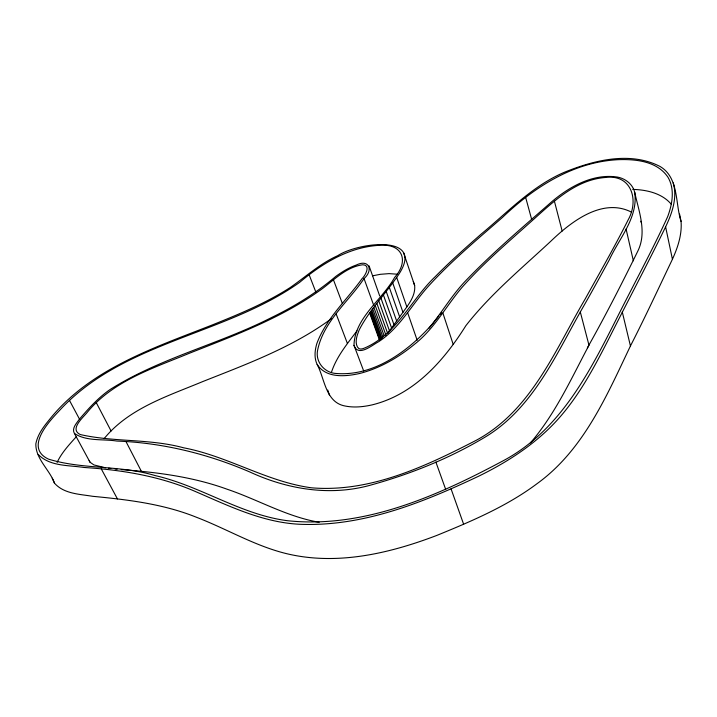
<?xml version="1.0" encoding="UTF-8"?>
<svg xmlns="http://www.w3.org/2000/svg" width="717" height="717" viewBox="0 0 717 717"><rect width="100%" height="100%" fill="white"/><g stroke="black" fill="none" stroke-linecap="round" stroke-linejoin="round"><path stroke-width="1.08" d="M331.442 372.302C336.524 356.672 347.243 343.846 356.949 330.895M672.421 259.258C677.807 247.419 682.1 234.584 681.06 221.401C675.1 203.252 679.044 177.744 660.106 166.496C630.064 151.081 593.999 160.223 564.378 172.268C532.175 186.044 507.86 212.008 481.313 233.966C465.629 247.732 449.998 261.588 435.38 276.493C411.54 299.097 397.801 332.365 366.898 347.001C364.003 348.202 359.495 351.016 357.398 346.956C354.61 341.435 357.183 335.117 359.253 329.811C369.103 310.64 384.464 295.01 396.671 277.38C428.811 233.366 358.715 241.952 337.815 255.628C320.123 263.551 305.765 276.744 290.009 287.678C265.711 303.219 238.922 314.243 212.241 324.962C153.402 348.095 88.935 369.219 48.406 420.861C42.877 427.637 37.535 435.031 35.85 443.796C35.42 458.844 49.688 469.707 54.483 483.159C63.921 493.914 79.551 494.13 92.672 496.307C127.913 499.686 163.494 503.952 196.575 517.316C226.214 528.689 253.809 545.314 284.757 553.21C335.699 566.08 388.91 553.703 436.886 535.393C471.678 521.169 506.802 506.319 537.087 483.652C583.486 450.106 606.609 395.972 630.44 345.961C645.094 317.38 658.582 288.234 672.421 259.258L665.609 226.868C672.035 213.37 677.556 197.847 673.236 182.871M587.393 347.844C605.139 316.34 621.756 283.833 637.718 251.308C647.254 232.236 638.811 211.479 634.697 192.273C632.735 184.278 625.582 178.703 617.722 177.126C593.712 173.272 570.427 186.07 552.592 201.011C523.634 226.411 494.103 251.3 467.341 279.056C453.771 292.688 443.859 309.26 432.073 324.317C407.821 351.697 372.84 377.25 334.436 373.324C323.806 371.764 315.713 361.816 317.461 350.998C322.964 321.879 348.238 302.027 364.048 278.581C373.629 270.166 369.013 258.756 356.367 265.012C348.928 267.593 342.161 271.77 335.825 276.386C316.439 292.814 294.759 306.293 271.904 317.353C219.133 344.294 160.043 357.873 109.764 389.734C98.104 397.89 88.505 408.529 79.318 419.302C76.611 423.218 71.413 428.443 74.443 433.48L90.037 462.232L93.918 464.93L105.39 467.771M57.127 462.393C61.698 452.606 69.235 444.612 76.378 436.653M74.443 433.48C86.667 441.591 102.997 438.84 116.925 441.063C162.884 442.792 208.047 453.924 250.197 472.144C288.01 489.586 331.155 496.558 371.747 484.8C411.809 473.614 450.93 457.805 486.556 436.223C533.493 407.166 556.078 354.485 582.329 308.427C591.534 292.437 600.344 276.233 609.208 260.047C619.04 238.403 638.417 217.574 634.697 192.273M665.609 226.868C647.756 263.524 628.585 299.509 610.266 335.932C596.248 363.42 581.863 391.132 561.841 414.829C539.345 441.529 509.662 461.04 478.526 476.267C423.917 502.034 365.634 525.758 304.205 524.405C264.645 523.822 228.866 505.861 193.33 490.625C158.735 475.963 121.343 469.859 84.041 467.475C68.599 465.1 49.876 466.561 38.18 454.426M317.147 364.442C326.163 378.549 345.755 376.622 359.925 373.414C380.064 368.171 398.437 357.541 414.408 344.357C434.296 328.87 445.956 306.276 462.008 287.4C483.33 263.264 507.941 242.346 531.88 220.908C553.112 201.997 575.778 179.501 605.847 177.449C631.731 174.213 639.143 200.401 628.137 219.904C614.666 246.72 599.69 272.774 585.153 299.025C555.146 350.03 531.315 410.545 476.473 440.166C425.647 466.408 370.097 492.704 311.492 487.811C266.832 481.761 227.881 456.164 183.722 447.829C149.907 438.571 114.173 442.272 80.259 434.547C69.002 429.107 83.531 417.258 87.698 411.8C113.456 380.799 153.304 368.144 189.297 353.293C235.364 335.09 282.677 317.712 322.964 288.198C334.956 278.985 346.965 266.903 362.659 264.779C371.119 264.878 365.437 275.534 362.04 278.653C346.795 300.029 326.118 318.518 316.806 343.631C314.826 350.416 313.983 357.864 317.147 364.442C324.765 378.728 325.527 402.479 345.092 406.01C354.001 407.821 363.125 406.88 371.926 404.926C414.014 394.7 443.733 360.965 465.844 325.706C490.473 294.176 521.537 268.49 550.692 241.342C570.884 221.894 602.325 197.283 631.453 212.124M376.9 303.497L387.673 333.441L406.862 306.894C411.235 300.647 415.519 293.378 414.641 285.456L403.519 252.59M353.992 345.37C358.159 357.55 372.464 344.796 378.737 341.65C400.194 327.57 411.997 304.205 428.9 285.68C451.495 260.925 477.289 239.379 502.509 217.403C533.977 187.271 573.044 162.114 617.722 159.703C635.531 158.977 657.22 161.092 668.011 177.305C675.038 189.413 672.286 204.202 667.679 216.642C655.006 244.488 640.568 271.51 626.667 298.756C595.262 359.791 566.134 427.897 501.891 461.452C436.312 496.433 363.259 528.796 287.293 520.694C240.428 514.555 200.751 485.974 155.069 475.568C120.375 464.992 82.984 469.743 48.478 459.122C24.826 448.017 47.958 422.591 58.911 411.146C122.598 341.256 224.932 335.404 299.715 282.31C322.247 263.354 349.116 246.998 379.221 245.331C402.972 243.197 409.201 261.257 394.601 277.461C382.376 299.724 354.512 317.837 353.992 345.37L363.68 370.967M428.954 328.359L438.921 315.946M440.238 314.458L441.547 312.962M104.046 438.732C128.719 408.358 167.599 396.214 202.436 381.695C246.854 364.066 292.545 347.333 331.326 318.742M530.392 442.954C555.317 413.96 571.18 378.719 588.989 345.236L580.286 311.895M372.67 275.803L380.306 274.315L389.089 273.625L397.146 274.19M632.726 189.396C646.591 189.763 661.997 193.214 671.309 204.264M319.199 522.272C286.71 516.724 257.905 499.588 226.948 489.164C193.007 476.85 157.032 472.207 121.2 469.617M115.007 468.99L117.104 469.232M108.652 468.228L110.821 468.524M101.312 468.954L117.445 498.933M69.424 400.31L79.704 419.508M89.159 460.556L90.037 462.232M96.293 402.676L111.072 430.971M126.031 441.663L141.401 471.365M52.224 478.176L54.483 483.159M309.17 274.835L316.009 292.491M336.139 313.903L347.422 343.497M640.792 221.221L641.527 223.139M333.432 279.747L342.269 303.219M371.039 311.25L381.22 339.24M370.447 312.038L380.27 338.998M369.999 312.621L379.831 339.598M369.676 313.051L379.472 340.1M373.898 307.468L384.007 335.404M372.75 308.991L382.887 336.954M371.8 310.246L381.964 338.218M375.278 305.648L386.096 335.619M364.048 278.581L373.79 305.541M378.791 301.015L389.501 330.913M435.882 462.062L445.669 489.353M380.951 298.155L391.599 328.01M369.067 265.855L379.714 295.987M383.398 294.911L393.974 324.72M451.056 488.851L463.63 524.235M386.158 291.263L396.653 321.01M389.241 287.194L399.647 316.878M392.647 282.686L402.963 312.298M396.671 277.38L406.862 306.894M407.668 312.773L417.186 340.279M413.288 281.494L414.641 285.456M327.741 390.048L329.426 395.085M442.891 313.06L453.162 344.294M525.722 197.641L531.7 219.563M554.42 201.235L562.155 231.044M622.275 311.967L630.44 345.961M626.075 228.992L633.362 260.8M679.564 214.087L681.06 221.401"/></g></svg>
